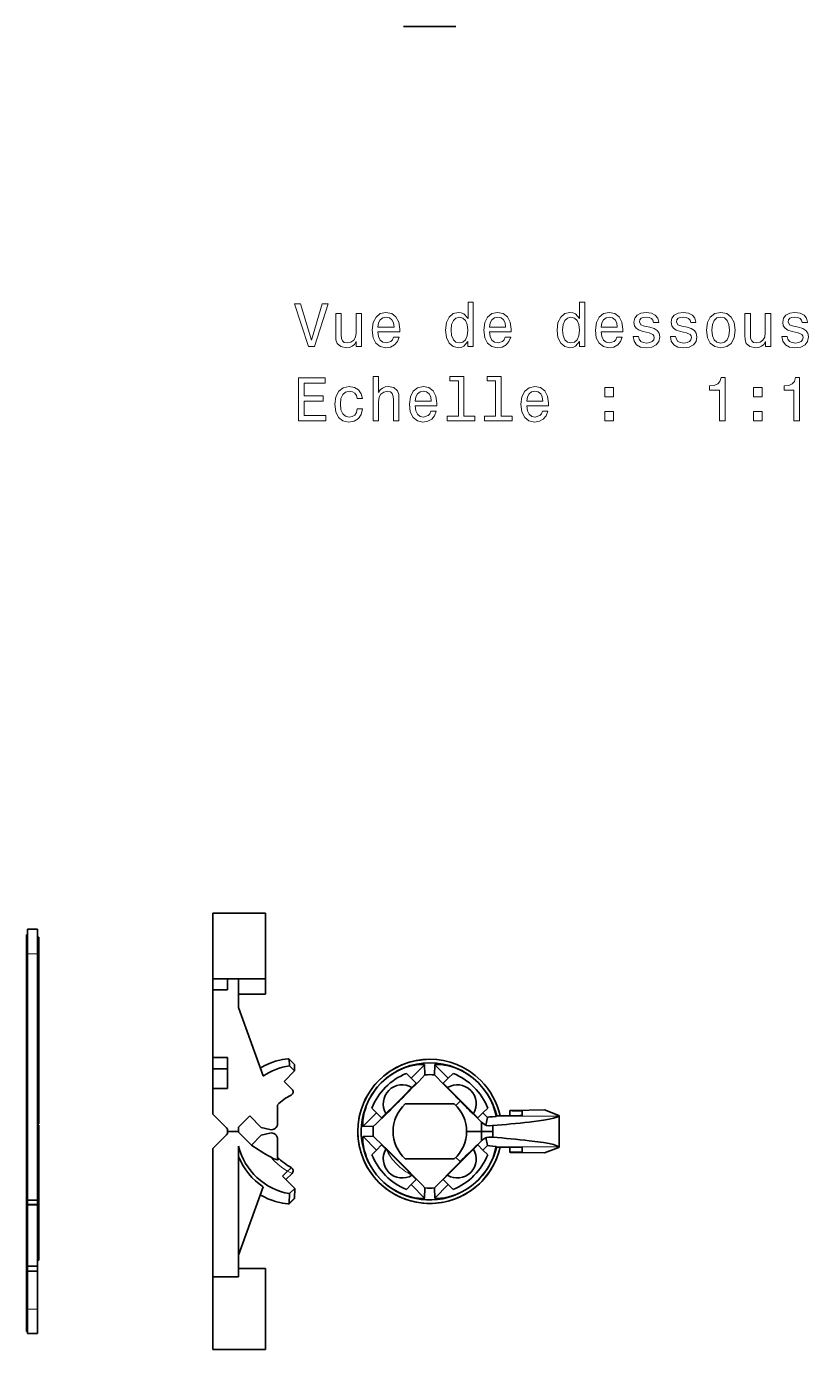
# Model space of a CAD drawing. Extents: x 291 to 1058, y 103 to 772.
# Drawn here: x 572.8 to 636.6, y 402.7 to 510.7 of the extents above; entities that cross this region are included whole.
import ezdxf

# ---------------------------------------------------------------- set-up
doc = ezdxf.new("R2010")
doc.units = 0

msp = doc.modelspace()

# ---------------------------------------------------------------- linework, layer by layer
at = {"color": 7, "lineweight": 35, "ltscale": 0.053375}
for p, q in [((603.53, 510.66), (605.67, 510.66)), ((605.67, 510.66), (607.8, 510.66))]:
    msp.add_line(p, q, dxfattribs=at)
at = {"color": 7, "lineweight": 35, "ltscale": 0.133749}
for p, q in [((587.97, 438.3), (587.97, 432.95)), ((592.27, 432.95), (592.27, 438.3))]:
    msp.add_line(p, q, dxfattribs=at)
at = {"color": 7, "lineweight": 35, "ltscale": 0.1075}
for p, q in [((587.97, 438.3), (592.27, 438.3)), ((587.97, 432.95), (592.27, 432.95))]:
    msp.add_line(p, q, dxfattribs=at)
at = {"color": 7, "lineweight": 35, "ltscale": 0.00965}
for p, q in [((572.75, 436.16), (572.75, 436.55)), ((572.85, 436.55), (572.85, 436.16))]:
    msp.add_line(p, q, dxfattribs=at)
at = {"color": 7, "lineweight": 35, "ltscale": 0.002499}
for p, q in [((572.75, 436.55), (572.85, 436.55)), ((572.75, 436.16), (572.85, 436.16)), ((572.75, 432.82), (572.85, 432.82)), ((572.75, 432.3), (572.85, 432.3)), ((572.75, 431.28), (572.85, 431.28)), ((572.75, 431.02), (572.85, 431.02)), ((572.75, 427.22), (572.85, 427.22)), ((572.75, 427.04), (572.85, 427.04)), ((572.75, 426.02), (572.85, 426.02)), ((572.75, 425.05), (572.85, 425.05)), ((572.75, 415.95), (572.85, 415.95)), ((572.75, 415.61), (572.85, 415.61)), ((572.75, 414.5), (572.85, 414.5)), ((572.75, 409.5), (572.85, 409.5)), ((572.75, 408.6), (572.85, 408.6)), ((572.75, 407.9), (572.85, 407.9)), ((572.75, 405.9), (572.85, 405.9)), ((572.75, 404.77), (572.85, 404.77)), ((572.75, 404.17), (572.85, 404.17))]:
    msp.add_line(p, q, dxfattribs=at)
at = {"color": 7, "lineweight": 35, "ltscale": 0.0837}
for p, q in [((572.75, 432.82), (572.75, 436.16)), ((572.85, 436.16), (572.85, 432.82))]:
    msp.add_line(p, q, dxfattribs=at)
at = {"color": 7, "lineweight": 35, "ltscale": 0.05}
for p, q in [((572.85, 437), (572.85, 435)), ((573.66, 437), (573.66, 435)), ((573.66, 437), (573.66, 435)), ((603.16, 423.01), (604.57, 424.43)), ((608.18, 423.01), (606.77, 424.43)), ((603.16, 417.99), (604.57, 416.57)), ((608.18, 417.99), (606.77, 416.57)), ((572.75, 405.9), (572.75, 407.9)), ((572.85, 407.9), (572.85, 405.9))]:
    msp.add_line(p, q, dxfattribs=at)
at = {"color": 7, "lineweight": 35, "ltscale": 0.020125}
for p, q in [((573.66, 437), (572.85, 437)), ((573.66, 414.9), (572.85, 414.9)), ((573.66, 414.53), (572.85, 414.53)), ((573.66, 414.5), (572.85, 414.5)), ((573.66, 409.5), (572.85, 409.5)), ((573.66, 409.1), (572.85, 409.1)), ((573.66, 409.1), (572.85, 409.1)), ((573.66, 404.01), (572.85, 404.01)), ((573.66, 404), (572.85, 404))]:
    msp.add_line(p, q, dxfattribs=at)
at = {"color": 7, "lineweight": 35, "ltscale": 0.002501}
for p, q in [((573.76, 436.34), (573.66, 436.34)), ((573.76, 434.59), (573.66, 434.59)), ((573.76, 433.01), (573.66, 433.01)), ((573.76, 432.67), (573.66, 432.67)), ((573.76, 424.74), (573.66, 424.74)), ((573.76, 424.36), (573.66, 424.36)), ((573.76, 423.97), (573.66, 423.97)), ((573.76, 423.19), (573.66, 423.19)), ((573.76, 421.39), (573.66, 421.39)), ((573.76, 421.11), (573.66, 421.11)), ((573.76, 421.02), (573.66, 421.02)), ((573.76, 419.95), (573.66, 419.95)), ((573.76, 417.3), (573.66, 417.3)), ((573.76, 412.5), (573.66, 412.5)), ((573.76, 412.21), (573.66, 412.21)), ((573.76, 411.19), (573.66, 411.19)), ((573.76, 409.99), (573.66, 409.99))]:
    msp.add_line(p, q, dxfattribs=at)
at = {"color": 7, "lineweight": 35, "ltscale": 0.04367}
msp.add_line((573.76, 436.34), (573.76, 434.59), dxfattribs=at)
at = {"color": 7, "lineweight": 35, "ltscale": 0.24871}
msp.add_line((572.85, 425.05), (572.85, 435), dxfattribs=at)
at = {"color": 7, "lineweight": 13, "ltscale": 0.020125}
for p, q in [((573.66, 435), (572.85, 435)), ((573.66, 406), (572.85, 406))]:
    msp.add_line(p, q, dxfattribs=at)
at = {"color": 7, "lineweight": 35}
msp.add_line((573.66, 414.9), (573.66, 435), dxfattribs=at)
msp.add_line((573.66, 414.9), (573.66, 435), dxfattribs=at)
at = {"color": 7, "lineweight": 35, "ltscale": 0.039373}
msp.add_line((573.76, 434.59), (573.76, 433.01), dxfattribs=at)
at = {"color": 7, "lineweight": 35, "ltscale": 0.008487}
msp.add_line((573.76, 433.01), (573.76, 432.67), dxfattribs=at)
at = {"color": 7, "lineweight": 35, "ltscale": 0.02271}
for p, q in [((587.97, 432.04), (587.97, 432.95)), ((589.17, 432.04), (589.17, 432.95))]:
    msp.add_line(p, q, dxfattribs=at)
at = {"color": 7, "lineweight": 35, "ltscale": 0.058727}
msp.add_line((590.07, 432.95), (590.07, 430.6), dxfattribs=at)
at = {"color": 7, "lineweight": 35, "ltscale": 0.031242}
msp.add_line((592.27, 431.7), (592.27, 432.95), dxfattribs=at)
at = {"color": 7, "lineweight": 35, "ltscale": 0.01294}
for p, q in [((572.75, 432.3), (572.75, 432.82)), ((572.85, 432.82), (572.85, 432.3))]:
    msp.add_line(p, q, dxfattribs=at)
at = {"color": 7, "lineweight": 35, "ltscale": 0.02542}
for p, q in [((572.75, 431.28), (572.75, 432.3)), ((572.85, 432.3), (572.85, 431.28)), ((572.75, 426.02), (572.75, 427.04)), ((572.85, 427.04), (572.85, 426.02)), ((573.76, 412.21), (573.76, 411.19))]:
    msp.add_line(p, q, dxfattribs=at)
at = {"color": 7, "lineweight": 35, "ltscale": 0.198437}
msp.add_line((573.76, 432.67), (573.76, 424.74), dxfattribs=at)
at = {"color": 7, "lineweight": 35, "ltscale": 0.13758}
msp.add_line((587.97, 426.54), (587.97, 432.04), dxfattribs=at)
at = {"color": 7, "lineweight": 35, "ltscale": 0.03}
for p, q in [((587.97, 432.04), (589.17, 432.04)), ((587.97, 426.54), (589.17, 426.54)), ((587.97, 425.6), (589.17, 425.6)), ((587.97, 423.99), (589.17, 423.99)), ((573.76, 411.19), (573.76, 409.99))]:
    msp.add_line(p, q, dxfattribs=at)
at = {"color": 7, "lineweight": 35, "ltscale": 0.006538}
for p, q in [((572.75, 431.02), (572.75, 431.28)), ((572.75, 431.02), (572.75, 431.28)), ((572.85, 431.28), (572.85, 431.02))]:
    msp.add_line(p, q, dxfattribs=at)
at = {"color": 7, "lineweight": 35, "ltscale": 0.095005}
for p, q in [((572.75, 427.22), (572.75, 431.02)), ((572.85, 431.02), (572.85, 427.22))]:
    msp.add_line(p, q, dxfattribs=at)
at = {"color": 7, "lineweight": 35, "ltscale": 0.055}
for p, q in [((590.07, 431.7), (592.27, 431.7)), ((590.07, 409.3), (592.27, 409.3)), ((590.07, 402.7), (592.27, 402.7)), ((590.07, 402.7), (592.27, 402.7))]:
    msp.add_line(p, q, dxfattribs=at)
at = {"color": 7, "lineweight": 35, "ltscale": 0.148255}
for p, q in [((590.07, 430.6), (592.07, 425.02)), ((590.07, 410.4), (592.07, 415.98))]:
    msp.add_line(p, q, dxfattribs=at)
at = {"color": 7, "lineweight": 35, "ltscale": 0.004538}
for p, q in [((572.75, 427.04), (572.75, 427.22)), ((572.85, 427.22), (572.85, 427.04))]:
    msp.add_line(p, q, dxfattribs=at)
at = {"color": 7, "lineweight": 35, "ltscale": 0.023501}
msp.add_line((587.97, 425.6), (587.97, 426.54), dxfattribs=at)
at = {"color": 7, "lineweight": 35, "ltscale": 0.063797}
msp.add_line((589.17, 423.99), (589.17, 426.54), dxfattribs=at)
at = {"color": 7, "lineweight": 35, "ltscale": 0.030925}
msp.add_line((572.75, 424.78), (572.75, 426.02), dxfattribs=at)
at = {"color": 7, "lineweight": 35, "ltscale": 0.02425}
msp.add_line((572.85, 426.02), (572.85, 425.05), dxfattribs=at)
at = {"color": 7, "lineweight": 35, "ltscale": 0.0925}
msp.add_line((587.97, 421.9), (587.97, 425.6), dxfattribs=at)
at = {"color": 7, "lineweight": 35, "ltscale": 0.030195}
msp.add_line((593.79, 424.57), (594.64, 425.43), dxfattribs=at)
at = {"color": 7, "lineweight": 35, "ltscale": 0.000148099}
for p, q in [((594.19, 426.39), (594.19, 426.4)), ((594.19, 414.61), (594.19, 414.6))]:
    msp.add_line(p, q, dxfattribs=at)
at = {"color": 7, "lineweight": 35, "ltscale": 0.015244}
for p, q in [((594.62, 425.97), (594.19, 426.4)), ((594.62, 415.03), (594.19, 414.6))]:
    msp.add_line(p, q, dxfattribs=at)
at = {"color": 7, "lineweight": 35, "ltscale": 0.013402}
msp.add_line((594.19, 426.39), (594.21, 425.86), dxfattribs=at)
at = {"color": 7, "lineweight": 13, "ltscale": 0.015249}
for p, q in [((594.63, 425.96), (594.19, 426.39)), ((594.63, 415.04), (594.19, 414.61))]:
    msp.add_line(p, q, dxfattribs=at)
at = {"color": 7, "lineweight": 35, "ltscale": 0.015146}
msp.add_line((594.64, 425.43), (594.21, 425.86), dxfattribs=at)
at = {"color": 7, "lineweight": 35, "ltscale": 0.000152857}
for p, q in [((594.62, 425.97), (594.63, 425.96)), ((594.62, 415.03), (594.63, 415.04))]:
    msp.add_line(p, q, dxfattribs=at)
at = {"color": 7, "lineweight": 35, "ltscale": 0.013325}
msp.add_line((594.64, 425.43), (594.63, 425.96), dxfattribs=at)
at = {"color": 7, "lineweight": 13, "ltscale": 0.038728}
for p, q in [((604.15, 424.84), (605.25, 425.94)), ((607.18, 424.84), (606.09, 425.94)), ((604.15, 416.16), (605.25, 415.06)), ((607.18, 416.16), (606.09, 415.06))]:
    msp.add_line(p, q, dxfattribs=at)
at = {"color": 7, "lineweight": 35, "ltscale": 0.020659}
for p, q in [((605.27, 425.11), (605.25, 425.94)), ((606.06, 425.11), (606.09, 425.94)), ((601.05, 420.9), (600.23, 420.92)), ((601.05, 420.1), (600.23, 420.08)), ((605.27, 415.89), (605.25, 415.06)), ((606.06, 415.89), (606.09, 415.06))]:
    msp.add_line(p, q, dxfattribs=at)
at = {"color": 7, "lineweight": 35, "ltscale": 0.22758}
for p, q in [((572.75, 415.95), (572.75, 425.05)), ((572.85, 425.05), (572.85, 415.95))]:
    msp.add_line(p, q, dxfattribs=at)
at = {"color": 7, "lineweight": 35, "ltscale": 0.009373}
msp.add_line((573.76, 424.74), (573.76, 424.36), dxfattribs=at)
at = {"color": 7, "lineweight": 35, "ltscale": 0.009675}
msp.add_line((573.76, 424.36), (573.76, 423.97), dxfattribs=at)
at = {"color": 7, "lineweight": 35, "ltscale": 0.022398}
msp.add_line((594.42, 423.94), (593.79, 424.57), dxfattribs=at)
at = {"color": 7, "lineweight": 35, "ltscale": 0.013714}
for p, q in [((603.76, 425.23), (604.15, 424.84)), ((607.57, 425.23), (607.18, 424.84)), ((600.94, 422.4), (601.32, 422.02)), ((610.4, 422.4), (610.01, 422.02)), ((600.94, 418.6), (601.32, 418.98)), ((610.4, 418.6), (610.01, 418.98)), ((603.76, 415.77), (604.15, 416.16)), ((607.18, 416.16), (607.57, 415.77))]:
    msp.add_line(p, q, dxfattribs=at)
at = {"color": 7, "lineweight": 35, "ltscale": 0.014769}
for p, q in [((604.15, 424.84), (604.57, 424.43)), ((607.18, 424.84), (606.77, 424.43)), ((601.32, 422.02), (601.74, 421.6)), ((610.01, 422.02), (609.59, 421.6)), ((601.32, 418.98), (601.74, 419.4)), ((610.01, 418.98), (609.59, 419.4)), ((604.15, 416.16), (604.57, 416.57)), ((607.18, 416.16), (606.77, 416.57))]:
    msp.add_line(p, q, dxfattribs=at)
at = {"color": 7, "lineweight": 35, "ltscale": 0.019655}
msp.add_line((573.76, 423.97), (573.76, 423.19), dxfattribs=at)
at = {"color": 7, "lineweight": 35, "ltscale": 0.052203}
msp.add_line((587.97, 421.9), (587.97, 423.99), dxfattribs=at)
at = {"color": 7, "lineweight": 35, "ltscale": 0.04492}
msp.add_line((573.76, 423.19), (573.76, 421.39), dxfattribs=at)
at = {"color": 7, "lineweight": 35, "ltscale": 0.037942}
msp.add_line((593.24, 421.13), (593.24, 422.65), dxfattribs=at)
at = {"color": 7, "lineweight": 35, "ltscale": 0.050001}
for p, q in [((603.16, 423.01), (601.74, 421.6)), ((608.18, 423.01), (609.59, 421.6)), ((603.16, 417.99), (601.74, 419.4)), ((608.18, 417.99), (609.59, 419.4))]:
    msp.add_line(p, q, dxfattribs=at)
at = {"color": 7, "lineweight": 35, "ltscale": 0.073972}
for p, q in [((606.63, 422.74), (603.67, 422.74)), ((606.63, 418.26), (603.67, 418.26)), ((607.67, 418.26), (604.71, 418.26))]:
    msp.add_line(p, q, dxfattribs=at)
at = {"color": 7, "lineweight": 35, "ltscale": 0.026028}
msp.add_line((607.67, 422.74), (606.63, 422.74), dxfattribs=at)
at = {"color": 7, "lineweight": 35, "ltscale": 0.012497}
msp.add_line((607.79, 422.62), (608.14, 422.97), dxfattribs=at)
at = {"color": 7, "lineweight": 35, "ltscale": 0.010518}
for p, q in [((612.21, 421.78), (612.21, 422.2)), ((612.21, 419.22), (612.21, 418.8))]:
    msp.add_line(p, q, dxfattribs=at)
at = {"color": 7, "lineweight": 35, "ltscale": 0.063426}
for p, q in [((612.5, 422.21), (615.04, 422.25)), ((612.5, 418.79), (615.04, 418.75))]:
    msp.add_line(p, q, dxfattribs=at)
at = {"color": 7, "lineweight": 35, "ltscale": 0.009487}
for p, q in [((613.21, 422.19), (613.21, 421.81)), ((613.21, 418.81), (613.21, 419.19))]:
    msp.add_line(p, q, dxfattribs=at)
at = {"color": 7, "lineweight": 35, "ltscale": 0.031295}
for p, q in [((616.21, 421.81), (615.04, 422.25)), ((616.21, 419.19), (615.04, 418.75))]:
    msp.add_line(p, q, dxfattribs=at)
at = {"color": 7, "lineweight": 35, "ltscale": 0.006925}
msp.add_line((573.76, 421.39), (573.76, 421.11), dxfattribs=at)
at = {"color": 7, "lineweight": 35, "ltscale": 0.03932}
for p, q in [((587.97, 421.9), (589.08, 420.79)), ((589.08, 420.21), (587.97, 419.1))]:
    msp.add_line(p, q, dxfattribs=at)
at = {"color": 7, "lineweight": 35, "ltscale": 0.029591}
msp.add_line((590.14, 420.93), (590.98, 421.76), dxfattribs=at)
at = {"color": 7, "lineweight": 35, "ltscale": 0.033448}
msp.add_line((590.98, 421.76), (591.92, 420.82), dxfattribs=at)
at = {"color": 7, "lineweight": 13, "ltscale": 0.038729}
for p, q in [((601.32, 422.02), (600.23, 420.92)), ((601.32, 418.98), (600.23, 420.08))]:
    msp.add_line(p, q, dxfattribs=at)
at = {"color": 7, "lineweight": 35, "ltscale": 0.012027}
for p, q in [((609.9, 421.26), (609.55, 421.59)), ((609.9, 419.74), (609.55, 419.41))]:
    msp.add_line(p, q, dxfattribs=at)
at = {"color": 7, "lineweight": 35, "ltscale": 0.00232}
for p, q in [((609.96, 421.19), (609.9, 421.26)), ((609.96, 419.81), (609.9, 419.74))]:
    msp.add_line(p, q, dxfattribs=at)
at = {"color": 7, "lineweight": 35, "ltscale": 0.01894}
for q in [(609.9, 421.26), (609.9, 419.74)]:
    msp.add_line((609.9, 420.5), q, dxfattribs=at)
at = {"color": 7, "lineweight": 13, "ltscale": 0.013209}
for p, q in [((610.01, 422.02), (610.39, 421.64)), ((610.01, 418.98), (610.39, 419.36))]:
    msp.add_line(p, q, dxfattribs=at)
at = {"color": 7, "lineweight": 35, "ltscale": 0.016171}
for p, q in [((610.25, 421.01), (610.39, 421.64)), ((610.25, 419.99), (610.39, 419.36))]:
    msp.add_line(p, q, dxfattribs=at)
at = {"color": 7, "lineweight": 35, "ltscale": 0.001096}
for p, q in [((611.11, 421.75), (611.08, 421.72)), ((611.11, 419.25), (611.08, 419.28))]:
    msp.add_line(p, q, dxfattribs=at)
at = {"color": 7, "lineweight": 13, "ltscale": 0.127037}
for p, q in [((611.11, 421.75), (616.19, 421.75)), ((611.11, 419.25), (616.19, 419.25))]:
    msp.add_line(p, q, dxfattribs=at)
at = {"color": 7, "lineweight": 35, "ltscale": 0.000172269}
for p, q in [((611.11, 421.75), (611.12, 421.75)), ((611.11, 419.25), (611.12, 419.25))]:
    msp.add_line(p, q, dxfattribs=at)
at = {"color": 7, "lineweight": 35, "ltscale": 0.000491219}
for p, q in [((611.13, 421.78), (611.12, 421.76)), ((611.13, 419.22), (611.12, 419.24))]:
    msp.add_line(p, q, dxfattribs=at)
at = {"color": 7, "lineweight": 35, "ltscale": 0.000226309}
for p, q in [((611.12, 421.76), (611.12, 421.75)), ((611.12, 419.24), (611.12, 419.25))]:
    msp.add_line(p, q, dxfattribs=at)
at = {"color": 7, "lineweight": 13, "ltscale": 0.127051}
for p, q in [((611.12, 421.75), (616.2, 421.75)), ((611.12, 419.25), (616.2, 419.25))]:
    msp.add_line(p, q, dxfattribs=at)
at = {"color": 7, "lineweight": 35, "ltscale": 0.001276}
for p, q in [((611.13, 421.78), (611.18, 421.78)), ((611.18, 419.22), (611.13, 419.22))]:
    msp.add_line(p, q, dxfattribs=at)
at = {"color": 7, "lineweight": 35, "ltscale": 0.000183974}
for p, q in [((616.2, 421.75), (616.19, 421.75)), ((616.2, 419.25), (616.19, 419.25))]:
    msp.add_line(p, q, dxfattribs=at)
at = {"color": 7, "lineweight": 35, "ltscale": 0.032057}
for p in [(616.24, 421.78), (616.24, 419.22)]:
    msp.add_line(p, (616.24, 420.5), dxfattribs=at)
at = {"color": 7, "lineweight": 35, "ltscale": 0.026675}
msp.add_line((573.76, 421.02), (573.76, 419.95), dxfattribs=at)
at = {"color": 7, "lineweight": 35, "ltscale": 0.001853}
for q in [(589.17, 420.57), (589.17, 420.43)]:
    msp.add_line((589.17, 420.5), q, dxfattribs=at)
at = {"color": 7, "lineweight": 35, "ltscale": 0.022499}
msp.add_line((589.17, 420.5), (590.07, 420.5), dxfattribs=at)
at = {"color": 7, "lineweight": 35, "ltscale": 0.002567}
msp.add_line((590.14, 420.93), (590.07, 420.85), dxfattribs=at)
at = {"color": 7, "lineweight": 35, "ltscale": 0.008811}
msp.add_line((590.07, 420.5), (590.07, 420.85), dxfattribs=at)
at = {"color": 7, "lineweight": 35, "ltscale": 0.001648}
msp.add_line((590.07, 420.5), (590.07, 420.43), dxfattribs=at)
at = {"color": 7, "lineweight": 35, "ltscale": 0.012407}
msp.add_line((590.07, 420.43), (590.42, 420.08), dxfattribs=at)
at = {"color": 7, "lineweight": 35, "ltscale": 0.024815}
msp.add_line((590.42, 420.08), (591.12, 419.38), dxfattribs=at)
at = {"color": 7, "lineweight": 35, "ltscale": 0.028384}
msp.add_line((591.92, 420.18), (591.12, 419.38), dxfattribs=at)
at = {"color": 7, "lineweight": 35, "ltscale": 0.017977}
for p, q in [((591.92, 420.82), (592.62, 420.65)), ((592.62, 420.35), (591.92, 420.18))]:
    msp.add_line(p, q, dxfattribs=at)
at = {"color": 7, "lineweight": 35, "ltscale": 0.029243}
msp.add_line((608.67, 420.5), (609.84, 420.5), dxfattribs=at)
at = {"color": 7, "lineweight": 35, "ltscale": 0.022311}
msp.add_line((610.8, 420.5), (609.9, 420.5), dxfattribs=at)
at = {"color": 7, "lineweight": 35, "ltscale": 0.000132751}
msp.add_line((609.9, 420.5), (609.9, 420.5), dxfattribs=at)
at = {"color": 7, "lineweight": 13, "ltscale": 0.001436}
for p, q in [((610.45, 420.96), (610.51, 420.96)), ((610.45, 420.04), (610.51, 420.04))]:
    msp.add_line(p, q, dxfattribs=at)
at = {"color": 7, "lineweight": 35, "ltscale": 0.000693102}
for p, q in [((610.48, 420.96), (610.51, 420.96)), ((610.48, 420.04), (610.51, 420.04))]:
    msp.add_line(p, q, dxfattribs=at)
at = {"color": 7, "lineweight": 35, "ltscale": 0.007178}
for p, q in [((610.51, 420.96), (610.8, 420.98)), ((610.51, 420.04), (610.8, 420.02))]:
    msp.add_line(p, q, dxfattribs=at)
at = {"color": 7, "lineweight": 35, "ltscale": 0.011935}
for p in [(610.8, 420.98), (610.8, 420.02)]:
    msp.add_line(p, (610.8, 420.5), dxfattribs=at)
at = {"color": 7, "lineweight": 35, "ltscale": 0.06621}
msp.add_line((573.76, 419.95), (573.76, 417.3), dxfattribs=at)
at = {"color": 7, "lineweight": 35, "ltscale": 0.261918}
msp.add_line((587.97, 408.62), (587.97, 419.1), dxfattribs=at)
at = {"color": 7, "lineweight": 35, "ltscale": 0.266521}
msp.add_line((590.07, 419.29), (590.07, 408.62), dxfattribs=at)
at = {"color": 7, "lineweight": 35, "ltscale": 0.03689}
msp.add_line((593.24, 419.87), (593.24, 418.39), dxfattribs=at)
at = {"color": 7, "lineweight": 35, "ltscale": 0.000699615}
msp.add_line((593.24, 418.39), (593.24, 418.36), dxfattribs=at)
at = {"color": 7, "lineweight": 35, "ltscale": 0.0125}
msp.add_line((607.79, 418.38), (608.14, 418.03), dxfattribs=at)
at = {"color": 7, "lineweight": 35, "ltscale": 0.12}
msp.add_line((573.76, 417.3), (573.76, 412.5), dxfattribs=at)
at = {"color": 7, "lineweight": 13, "ltscale": 0.014447}
msp.add_line((594.06, 417.26), (593.65, 416.85), dxfattribs=at)
at = {"color": 7, "lineweight": 35, "ltscale": 0.010006}
msp.add_line((593.65, 416.85), (593.93, 416.57), dxfattribs=at)
at = {"color": 7, "lineweight": 35, "ltscale": 0.017742}
msp.add_line((594.44, 417.07), (593.93, 416.57), dxfattribs=at)
at = {"color": 7, "lineweight": 13, "ltscale": 0.010528}
msp.add_line((594.06, 417.26), (594.44, 417.07), dxfattribs=at)
at = {"color": 7, "lineweight": 35, "ltscale": 0.0085}
for p, q in [((572.75, 415.61), (572.75, 415.95)), ((572.85, 415.95), (572.85, 415.61))]:
    msp.add_line(p, q, dxfattribs=at)
at = {"color": 7, "lineweight": 35, "ltscale": 0.02621}
msp.add_line((572.85, 414.9), (572.85, 415.95), dxfattribs=at)
at = {"color": 7, "lineweight": 35, "ltscale": 0.025315}
msp.add_line((593.93, 416.57), (594.65, 415.85), dxfattribs=at)
at = {"color": 7, "lineweight": 35, "ltscale": 0.015084}
msp.add_line((594.65, 415.85), (594.22, 415.42), dxfattribs=at)
at = {"color": 7, "lineweight": 35, "ltscale": 0.020289}
msp.add_line((594.65, 415.85), (594.63, 415.04), dxfattribs=at)
at = {"color": 7, "lineweight": 35, "ltscale": 0.02771}
for p, q in [((572.75, 414.5), (572.75, 415.61)), ((572.85, 415.61), (572.85, 414.5))]:
    msp.add_line(p, q, dxfattribs=at)
at = {"color": 7, "lineweight": 35, "ltscale": 0.00918}
for p, q in [((572.85, 414.53), (572.85, 414.9)), ((573.66, 414.9), (573.66, 414.53)), ((573.66, 414.9), (573.66, 414.53))]:
    msp.add_line(p, q, dxfattribs=at)
at = {"color": 7, "lineweight": 35, "ltscale": 0.020411}
msp.add_line((594.19, 414.61), (594.22, 415.42), dxfattribs=at)
at = {"color": 7, "lineweight": 35, "ltscale": 0.125}
for p, q in [((572.75, 409.5), (572.75, 414.5)), ((572.85, 414.5), (572.85, 409.5)), ((573.66, 409.5), (573.66, 414.5)), ((573.66, 409.5), (573.66, 414.5))]:
    msp.add_line(p, q, dxfattribs=at)
at = {"color": 7, "lineweight": 35, "ltscale": 0.00082016}
for p, q in [((572.85, 414.5), (572.85, 414.53)), ((573.66, 414.5), (573.66, 414.53)), ((573.66, 414.5), (573.66, 414.53))]:
    msp.add_line(p, q, dxfattribs=at)
at = {"color": 7, "lineweight": 35, "ltscale": 0.00746}
msp.add_line((573.76, 412.5), (573.76, 412.2), dxfattribs=at)
at = {"color": 7, "lineweight": 35, "ltscale": 0.05127}
msp.add_line((572.75, 408.6), (572.75, 410.66), dxfattribs=at)
at = {"color": 7, "lineweight": 35, "ltscale": 0.00991}
for p, q in [((572.85, 409.1), (572.85, 409.5)), ((573.66, 409.5), (573.66, 409.1)), ((573.66, 409.5), (573.66, 409.1))]:
    msp.add_line(p, q, dxfattribs=at)
at = {"color": 7, "lineweight": 35, "ltscale": 0.022385}
msp.add_line((572.85, 409.5), (572.85, 408.6), dxfattribs=at)
at = {"color": 7, "lineweight": 35, "ltscale": 0.164999}
msp.add_line((592.27, 402.7), (592.27, 409.3), dxfattribs=at)
at = {"color": 7, "lineweight": 35, "ltscale": 0.017616}
for p, q in [((572.75, 407.9), (572.75, 408.6)), ((572.85, 408.6), (572.85, 407.9))]:
    msp.add_line(p, q, dxfattribs=at)
at = {"color": 7, "lineweight": 35, "ltscale": 0.0775}
for p, q in [((572.85, 406), (572.85, 409.1)), ((573.66, 406), (573.66, 409.1)), ((573.66, 406), (573.66, 409.1))]:
    msp.add_line(p, q, dxfattribs=at)
at = {"color": 7, "lineweight": 35, "ltscale": 9.00269e-05}
for p, q in [((572.85, 409.1), (572.85, 409.1)), ((573.66, 409.1), (573.66, 409.1)), ((573.66, 409.1), (573.66, 409.1))]:
    msp.add_line(p, q, dxfattribs=at)
at = {"color": 7, "lineweight": 35, "ltscale": 0.148122}
msp.add_line((587.97, 408.62), (587.97, 402.7), dxfattribs=at)
at = {"color": 7, "lineweight": 35, "ltscale": 0.052499}
for p, q in [((590.07, 408.62), (587.97, 408.62)), ((587.97, 402.7), (590.07, 402.7)), ((587.97, 402.7), (590.07, 402.7))]:
    msp.add_line(p, q, dxfattribs=at)
at = {"color": 7, "lineweight": 35, "ltscale": 0.04981}
for p, q in [((572.85, 406), (572.85, 404.01)), ((573.66, 406), (573.66, 404.01)), ((573.66, 406), (573.66, 404.01))]:
    msp.add_line(p, q, dxfattribs=at)
at = {"color": 7, "lineweight": 35, "ltscale": 0.02825}
for p, q in [((572.75, 404.77), (572.75, 405.9)), ((572.85, 405.9), (572.85, 404.77))]:
    msp.add_line(p, q, dxfattribs=at)
at = {"color": 7, "lineweight": 35, "ltscale": 0.015087}
for p, q in [((572.75, 404.17), (572.75, 404.77)), ((572.85, 404.77), (572.85, 404.17))]:
    msp.add_line(p, q, dxfattribs=at)
at = {"color": 7, "lineweight": 35, "ltscale": 0.000189972}
for p, q in [((572.85, 404), (572.85, 404.01)), ((573.66, 404), (573.66, 404.01)), ((573.66, 404), (573.66, 404.01))]:
    msp.add_line(p, q, dxfattribs=at)
at = {"color": 7, "lineweight": 13}
for points in [[(596.89, 488.03), (596.02, 485.05), (595.11, 488.03), (594.63, 488.03), (595.76, 484.53), (596.27, 484.53), (597.37, 488.03)], [(608.78, 484.95), (608.78, 484.53), (609.22, 484.53), (609.22, 488.15), (608.79, 488.15), (608.79, 486.82), (608.45, 487.21), (608.24, 487.3), (608, 487.33), (607.58, 487.23), (607.24, 486.95), (607.03, 486.49), (606.95, 485.88), (607.03, 485.27), (607.24, 484.81), (607.58, 484.53), (608, 484.43), (608.24, 484.47), (608.45, 484.56)], [(617.89, 484.95), (617.89, 484.53), (618.33, 484.53), (618.33, 488.15), (617.89, 488.15), (617.89, 486.82), (617.56, 487.21), (617.35, 487.3), (617.11, 487.33), (616.68, 487.23), (616.35, 486.95), (616.13, 486.49), (616.06, 485.88), (616.13, 485.27), (616.35, 484.81), (616.68, 484.53), (617.11, 484.43), (617.35, 484.47), (617.56, 484.56)], [(600.1, 487.24), (599.65, 487.24), (599.65, 485.67), (599.6, 485.31), (599.46, 485.05), (599.23, 484.89), (598.93, 484.83), (598.69, 484.88), (598.54, 485), (598.46, 485.2), (598.44, 485.5), (598.44, 487.24), (597.99, 487.24), (597.99, 485.46), (598.01, 485.1), (598.1, 484.8), (598.4, 484.53), (598.87, 484.43), (599.12, 484.47), (599.33, 484.56), (599.52, 484.71), (599.67, 484.94), (599.67, 484.53), (600.1, 484.53)], [(601.43, 485.75), (603.21, 485.75), (603.21, 485.96), (603.13, 486.54), (602.91, 486.97), (602.56, 487.24), (602.09, 487.33), (601.63, 487.23), (601.28, 486.95), (601.05, 486.49), (600.97, 485.88), (601.04, 485.26), (601.27, 484.81), (601.62, 484.53), (602.07, 484.43), (602.47, 484.5), (602.79, 484.67), (603.03, 484.94), (603.16, 485.3), (602.72, 485.3), (602.63, 485.1), (602.5, 484.95), (602.13, 484.83), (601.84, 484.89), (601.62, 485.06), (601.48, 485.35), (601.43, 485.74)], [(601.43, 486.13), (601.49, 486.47), (601.62, 486.73), (601.83, 486.89), (602.1, 486.94), (602.37, 486.89), (602.58, 486.73), (602.7, 486.47), (602.75, 486.13)], [(608.08, 486.93), (608.37, 486.86), (608.59, 486.67), (608.73, 486.34), (608.78, 485.88), (608.73, 485.42), (608.59, 485.1), (608.37, 484.9), (608.08, 484.83), (607.8, 484.9), (607.59, 485.1), (607.45, 485.43), (607.4, 485.88), (607.45, 486.33), (607.59, 486.66), (607.8, 486.86)], [(610.54, 485.75), (612.32, 485.75), (612.32, 485.96), (612.24, 486.54), (612.02, 486.97), (611.67, 487.24), (611.2, 487.33), (610.74, 487.23), (610.38, 486.95), (610.16, 486.49), (610.08, 485.88), (610.15, 485.26), (610.38, 484.81), (610.73, 484.53), (611.18, 484.43), (611.57, 484.5), (611.9, 484.67), (612.13, 484.94), (612.27, 485.3), (611.83, 485.3), (611.74, 485.1), (611.61, 484.95), (611.24, 484.83), (610.95, 484.89), (610.73, 485.06), (610.59, 485.35), (610.54, 485.74)], [(610.54, 486.13), (610.6, 486.47), (610.73, 486.73), (610.94, 486.89), (611.21, 486.94), (611.48, 486.89), (611.69, 486.73), (611.81, 486.47), (611.86, 486.13)], [(617.19, 486.93), (617.48, 486.86), (617.7, 486.67), (617.83, 486.34), (617.88, 485.88), (617.83, 485.42), (617.7, 485.1), (617.48, 484.9), (617.19, 484.83), (616.91, 484.9), (616.7, 485.1), (616.56, 485.43), (616.51, 485.88), (616.56, 486.33), (616.7, 486.66), (616.91, 486.86)], [(619.65, 485.75), (621.42, 485.75), (621.43, 485.96), (621.35, 486.54), (621.13, 486.97), (620.77, 487.24), (620.3, 487.33), (619.85, 487.23), (619.49, 486.95), (619.27, 486.49), (619.18, 485.88), (619.26, 485.26), (619.49, 484.81), (619.84, 484.53), (620.29, 484.43), (620.68, 484.5), (621.01, 484.67), (621.24, 484.94), (621.38, 485.3), (620.94, 485.3), (620.85, 485.1), (620.72, 484.95), (620.34, 484.83), (620.06, 484.89), (619.84, 485.06), (619.7, 485.35), (619.65, 485.74)], [(619.65, 486.13), (619.7, 486.47), (619.84, 486.73), (620.05, 486.89), (620.32, 486.94), (620.59, 486.89), (620.79, 486.73), (620.92, 486.47), (620.96, 486.13)], [(623.62, 486.11), (623.19, 486.21), (622.88, 486.32), (622.77, 486.56), (622.8, 486.73), (622.91, 486.85), (623.08, 486.92), (623.33, 486.95), (623.56, 486.92), (623.75, 486.83), (623.87, 486.7), (623.92, 486.51), (624.35, 486.51), (624.35, 486.52), (624.28, 486.85), (624.07, 487.11), (623.75, 487.27), (623.33, 487.33), (622.9, 487.27), (622.58, 487.1), (622.39, 486.86), (622.33, 486.54), (622.37, 486.24), (622.51, 486.03), (622.75, 485.88), (623.08, 485.77), (623.58, 485.65), (623.88, 485.53), (623.96, 485.42), (623.99, 485.27), (623.95, 485.09), (623.82, 484.95), (623.63, 484.86), (623.37, 484.82), (623.09, 484.86), (622.89, 484.96), (622.75, 485.13), (622.69, 485.37), (622.27, 485.37), (622.34, 484.97), (622.54, 484.67), (622.87, 484.5), (623.33, 484.43), (623.8, 484.5), (624.15, 484.67), (624.36, 484.96), (624.43, 485.32), (624.38, 485.64), (624.22, 485.86), (623.97, 486)], [(626.66, 486.11), (626.23, 486.21), (625.91, 486.32), (625.81, 486.56), (625.84, 486.73), (625.94, 486.85), (626.11, 486.92), (626.36, 486.95), (626.6, 486.92), (626.78, 486.83), (626.91, 486.7), (626.96, 486.51), (627.39, 486.51), (627.39, 486.52), (627.31, 486.85), (627.11, 487.11), (626.78, 487.27), (626.36, 487.33), (625.93, 487.27), (625.62, 487.1), (625.42, 486.86), (625.36, 486.54), (625.41, 486.24), (625.55, 486.03), (625.78, 485.88), (626.12, 485.77), (626.61, 485.65), (626.92, 485.53), (627, 485.42), (627.03, 485.27), (626.98, 485.09), (626.86, 484.95), (626.66, 484.86), (626.4, 484.82), (626.12, 484.86), (625.92, 484.96), (625.79, 485.13), (625.73, 485.37), (625.3, 485.37), (625.37, 484.97), (625.58, 484.67), (625.91, 484.5), (626.36, 484.43), (626.84, 484.5), (627.18, 484.67), (627.4, 484.96), (627.47, 485.32), (627.42, 485.64), (627.26, 485.86), (627, 486)], [(628.24, 485.88), (628.32, 485.26), (628.55, 484.81), (628.92, 484.53), (629.41, 484.43), (629.9, 484.53), (630.27, 484.8), (630.5, 485.26), (630.59, 485.88), (630.5, 486.49), (630.27, 486.95), (629.9, 487.23), (629.41, 487.33), (628.92, 487.23), (628.55, 486.95), (628.32, 486.49)], [(628.69, 485.88), (628.74, 486.34), (628.88, 486.67), (629.1, 486.87), (629.41, 486.94), (629.71, 486.87), (629.94, 486.67), (630.08, 486.34), (630.13, 485.88), (630.08, 485.42), (629.94, 485.09), (629.71, 484.89), (629.41, 484.82), (629.1, 484.89), (628.88, 485.09), (628.74, 485.42)], [(633.49, 487.24), (633.05, 487.24), (633.05, 485.67), (633, 485.31), (632.85, 485.05), (632.62, 484.89), (632.33, 484.83), (632.09, 484.88), (631.94, 485), (631.85, 485.2), (631.83, 485.5), (631.83, 487.24), (631.39, 487.24), (631.39, 485.46), (631.4, 485.1), (631.5, 484.8), (631.79, 484.53), (632.26, 484.43), (632.51, 484.47), (632.73, 484.56), (632.92, 484.71), (633.07, 484.94), (633.07, 484.53), (633.49, 484.53)], [(635.77, 486.11), (635.34, 486.21), (635.02, 486.32), (634.91, 486.56), (634.94, 486.73), (635.05, 486.85), (635.22, 486.92), (635.47, 486.95), (635.71, 486.92), (635.89, 486.83), (636.01, 486.7), (636.06, 486.51), (636.5, 486.51), (636.5, 486.52), (636.42, 486.85), (636.22, 487.11), (635.89, 487.27), (635.47, 487.33), (635.04, 487.27), (634.73, 487.1), (634.53, 486.86), (634.47, 486.54), (634.52, 486.24), (634.66, 486.03), (634.89, 485.88), (635.23, 485.77), (635.72, 485.65), (636.02, 485.53), (636.1, 485.42), (636.14, 485.27), (636.09, 485.09), (635.97, 484.95), (635.77, 484.86), (635.51, 484.82), (635.23, 484.86), (635.03, 484.96), (634.89, 485.13), (634.84, 485.37), (634.41, 485.37), (634.48, 484.97), (634.69, 484.67), (635.02, 484.5), (635.47, 484.43), (635.94, 484.5), (636.29, 484.67), (636.5, 484.96), (636.58, 485.32), (636.52, 485.64), (636.37, 485.86), (636.11, 486)], [(594.96, 478.48), (597.18, 478.48), (597.18, 478.9), (595.42, 478.9), (595.42, 480.09), (596.98, 480.09), (596.98, 480.51), (595.42, 480.51), (595.42, 481.56), (597.14, 481.56), (597.14, 481.98), (594.96, 481.98)], [(601.04, 478.48), (601.49, 478.48), (601.49, 480.04), (601.53, 480.4), (601.68, 480.66), (601.91, 480.83), (602.21, 480.89), (602.45, 480.84), (602.6, 480.7), (602.68, 480.47), (602.7, 480.17), (602.7, 478.48), (603.15, 478.48), (603.15, 480.26), (603.13, 480.62), (603.04, 480.92), (602.74, 481.19), (602.27, 481.28), (602.02, 481.25), (601.81, 481.15), (601.62, 481), (601.49, 480.8), (601.49, 482.1), (601.04, 482.1)], [(608, 481.73), (608, 478.85), (607.09, 478.85), (607.09, 478.48), (609.35, 478.48), (609.35, 478.85), (608.44, 478.85), (608.44, 482.1), (607.3, 482.1), (607.3, 481.73)], [(611.03, 481.73), (611.03, 478.85), (610.12, 478.85), (610.12, 478.48), (612.39, 478.48), (612.39, 478.85), (611.48, 478.85), (611.48, 482.1), (610.34, 482.1), (610.34, 481.73)], [(629.32, 478.48), (629.78, 478.48), (629.78, 482.01), (629.44, 482.01), (629.35, 481.7), (629.17, 481.49), (628.89, 481.37), (628.5, 481.33), (628.5, 480.97), (629.32, 480.97)], [(635.39, 478.48), (635.85, 478.48), (635.85, 482.01), (635.51, 482.01), (635.42, 481.7), (635.24, 481.49), (634.96, 481.37), (634.58, 481.33), (634.58, 480.97), (635.39, 480.97)], [(599.73, 480.29), (600.17, 480.29), (600.08, 480.69), (599.86, 481.01), (599.53, 481.21), (599.09, 481.28), (598.6, 481.18), (598.24, 480.9), (598, 480.44), (597.92, 479.83), (598, 479.22), (598.23, 478.76), (598.58, 478.48), (599.07, 478.38), (599.51, 478.46), (599.84, 478.67), (600.08, 479), (600.18, 479.45), (599.75, 479.45), (599.68, 479.17), (599.54, 478.95), (599.33, 478.82), (599.09, 478.78), (598.78, 478.85), (598.56, 479.05), (598.42, 479.38), (598.38, 479.84), (598.42, 480.3), (598.56, 480.62), (598.79, 480.83), (599.09, 480.9), (599.35, 480.85), (599.55, 480.73), (599.68, 480.54)], [(604.47, 479.71), (606.24, 479.71), (606.25, 479.91), (606.17, 480.49), (605.95, 480.93), (605.59, 481.19), (605.12, 481.28), (604.67, 481.18), (604.31, 480.9), (604.09, 480.44), (604, 479.84), (604.08, 479.22), (604.31, 478.76), (604.66, 478.48), (605.11, 478.38), (605.5, 478.45), (605.83, 478.62), (606.06, 478.89), (606.2, 479.26), (605.76, 479.26), (605.67, 479.06), (605.54, 478.9), (605.16, 478.78), (604.88, 478.84), (604.66, 479.01), (604.52, 479.3), (604.47, 479.69)], [(604.47, 480.08), (604.52, 480.43), (604.66, 480.68), (604.87, 480.84), (605.14, 480.9), (605.41, 480.84), (605.61, 480.68), (605.74, 480.43), (605.78, 480.08)], [(613.58, 479.71), (615.35, 479.71), (615.36, 479.91), (615.28, 480.49), (615.05, 480.93), (614.7, 481.19), (614.23, 481.28), (613.77, 481.18), (613.42, 480.9), (613.19, 480.44), (613.11, 479.84), (613.19, 479.22), (613.42, 478.76), (613.76, 478.48), (614.22, 478.38), (614.61, 478.45), (614.93, 478.62), (615.17, 478.89), (615.31, 479.26), (614.87, 479.26), (614.78, 479.06), (614.65, 478.9), (614.27, 478.78), (613.99, 478.84), (613.77, 479.01), (613.63, 479.3), (613.58, 479.69)], [(613.58, 480.08), (613.63, 480.43), (613.77, 480.68), (613.98, 480.84), (614.25, 480.9), (614.51, 480.84), (614.72, 480.68), (614.85, 480.43), (614.89, 480.08)], [(619.96, 480.44), (620.65, 480.44), (620.65, 481.19), (619.96, 481.19)], [(632.1, 480.44), (632.8, 480.44), (632.8, 481.19), (632.1, 481.19)], [(619.96, 478.48), (620.65, 478.48), (620.65, 479.23), (619.96, 479.23)], [(632.1, 478.48), (632.8, 478.48), (632.8, 479.23), (632.1, 479.23)]]:
    msp.add_lwpolyline(points, close=True, dxfattribs=at)
at = {"color": 7, "lineweight": 35}
for points in [[(594.19, 426.4), (594.19, 426.4), (594.17, 426.41), (594.07, 426.41), (593.64, 426.37), (593.08, 426.23), (592.77, 426.12), (592.44, 425.99), (592.14, 425.84), (591.83, 425.67)], [(605.25, 425.94), (605.25, 425.94), (605.24, 425.95), (605.24, 425.95), (605.22, 425.96), (605.16, 425.96), (604.99, 425.97), (604.75, 425.95), (604.46, 425.91), (604.13, 425.84), (603.83, 425.76), (603.53, 425.65), (603.05, 425.43), (602.57, 425.16), (602.12, 424.83), (601.71, 424.46)], [(606.09, 425.94), (606.09, 425.94), (606.09, 425.95), (606.1, 425.95), (606.12, 425.96), (606.18, 425.96), (606.34, 425.97), (606.58, 425.95), (606.88, 425.91), (607.21, 425.84), (607.5, 425.76), (607.81, 425.65), (608.29, 425.43), (608.76, 425.16), (609.21, 424.83), (609.63, 424.46)], [(600.23, 420.92), (600.23, 420.92), (600.22, 420.92), (600.22, 420.93), (600.21, 420.95), (600.2, 421.01), (600.2, 421.18), (600.21, 421.42), (600.25, 421.71), (600.32, 422.04), (600.41, 422.34), (600.51, 422.64), (600.73, 423.12), (601.01, 423.6), (601.33, 424.05), (601.71, 424.46)], [(611.08, 421.72), (610.98, 422.15), (610.83, 422.62), (610.62, 423.09), (610.34, 423.57), (610.01, 424.03), (609.63, 424.46)], [(612.21, 422.2), (612.21, 422.2), (612.26, 422.21), (612.5, 422.21)], [(613.21, 422.19), (612.39, 422.19), (612.22, 422.2), (612.21, 422.2), (612.21, 422.2)], [(609.97, 421.19), (610.13, 421.07), (610.31, 420.99), (610.48, 420.96)], [(611.18, 421.78), (612.44, 421.78), (613.02, 421.79), (613.19, 421.8), (613.21, 421.8), (613.21, 421.81), (613.21, 421.81)], [(613.79, 421.26), (614.96, 421.42), (615.4, 421.5), (615.77, 421.58), (616.04, 421.67), (616.19, 421.75)], [(616.2, 421.75), (616.23, 421.77), (616.24, 421.77), (616.24, 421.78), (616.24, 421.78)], [(600.23, 420.08), (600.23, 420.08), (600.22, 420.08), (600.22, 420.07), (600.21, 420.05), (600.2, 419.99), (600.2, 419.82), (600.21, 419.58), (600.25, 419.29), (600.32, 418.96), (600.41, 418.66), (600.51, 418.36), (600.73, 417.88), (601.01, 417.4), (601.33, 416.95), (601.71, 416.54)], [(609.97, 419.81), (610.13, 419.93), (610.31, 420.01), (610.48, 420.04)], [(611.08, 419.28), (610.98, 418.85), (610.83, 418.38), (610.62, 417.91), (610.34, 417.43), (610.01, 416.97), (609.63, 416.54)], [(611.18, 419.22), (612.44, 419.22), (613.02, 419.21), (613.19, 419.2), (613.21, 419.2), (613.21, 419.19), (613.21, 419.19)], [(613.79, 419.74), (614.96, 419.58), (615.4, 419.5), (615.77, 419.42), (616.04, 419.33), (616.19, 419.25)], [(616.2, 419.25), (616.23, 419.23), (616.24, 419.23), (616.24, 419.22), (616.24, 419.22)], [(593.24, 418.36), (593.28, 418.29), (593.3, 418.25), (593.3, 418.23), (593.3, 418.21), (593.3, 418.2), (593.29, 418.2), (593.26, 418.18), (593.23, 418.18), (593.14, 418.2), (593.05, 418.23), (592.89, 418.3), (592.66, 418.42)], [(613.21, 418.81), (612.39, 418.81), (612.22, 418.8), (612.21, 418.8), (612.21, 418.8)], [(612.21, 418.8), (612.21, 418.8), (612.26, 418.79), (612.5, 418.79)], [(605.25, 415.06), (605.25, 415.06), (605.24, 415.05), (605.24, 415.05), (605.22, 415.04), (605.16, 415.04), (604.99, 415.03), (604.75, 415.05), (604.46, 415.09), (604.13, 415.16), (603.83, 415.24), (603.53, 415.35), (603.05, 415.57), (602.57, 415.84), (602.12, 416.17), (601.71, 416.54)], [(606.09, 415.06), (606.09, 415.06), (606.09, 415.05), (606.1, 415.05), (606.12, 415.04), (606.18, 415.04), (606.34, 415.03), (606.58, 415.05), (606.88, 415.09), (607.21, 415.16), (607.5, 415.24), (607.81, 415.35), (608.29, 415.57), (608.76, 415.84), (609.21, 416.17), (609.63, 416.54)], [(594.19, 414.6), (594.19, 414.6), (594.17, 414.59), (594.07, 414.59), (593.64, 414.63), (593.08, 414.77), (592.77, 414.88), (592.44, 415.01), (592.14, 415.16), (591.83, 415.33)]]:
    msp.add_lwpolyline(points, dxfattribs=at)
at = {"color": 7, "lineweight": 13}
msp.add_lwpolyline([(592.66, 418.42), (592.96, 418.1), (593.3, 417.79), (593.67, 417.51), (594.06, 417.26)], dxfattribs=at)
at = {"color": 7, "lineweight": 35}
for centre, radius, start, end in [((595.07, 420.5), 5.42, 99.0546, 123.5835), ((605.67, 420.5), 5.88, 90, 270), ((605.67, 420.5), 5.88, 45, 135), ((605.67, 420.5), 5.6, 45, 135), ((605.67, 420.5), 5.88, 135, 347.4651), ((605.67, 420.5), 5.6, 135, 347.0236), ((605.67, 420.5), 5.1, 111.9112, 158.0888), ((603.42, 422.75), 1.55, 59.0825, 210.9175), ((537.12, 489.39), 93.68, 314.8548, 316.6792), ((605.67, 420.5), 4.63, 85.1034, 94.8966), ((674.22, 489.39), 93.68, 223.3208, 225.1452), ((607.91, 422.75), 1.55, 329.0841, 120.9159), ((605.67, 420.5), 5.1, 21.9112, 68.0888), ((605.67, 420.5), 5.6, 12.9764, 45), ((605.67, 420.5), 5.88, 12.5353, 45), ((596.39, 419.5), 4.46, 117.281, 134.9815), ((594.21, 423.73), 0.3, 297.2978, 44.9926), ((536.78, 489.05), 93.68, 313.3208, 315.1452), ((605.67, 420.5), 3, 131.8103, 180), ((605.67, 420.5), 3, 0, 48.1897), ((689.35, 504.09), 114.78, 224.9682, 225.9535), ((592.74, 421.13), 0.5, 256.5, 0), ((605.3, 496.22), 75.44, 274.1779, 276.4591), ((616.2, 421.76), 0.0422, 27.0678, 82.353), ((588.87, 420.57), 0.3, 0, 45), ((588.87, 420.43), 0.3, 315, 360), ((592.74, 419.87), 0.5, 360, 103.5), ((605.67, 420.5), 4.63, 175.1034, 184.8966), ((536.78, 351.95), 93.68, 44.8548, 46.6792), ((605.67, 420.5), 3, 180, 228.1897), ((605.67, 420.5), 3, 311.8103, 360), ((605.3, 344.78), 75.44, 83.5409, 85.8221), ((595.07, 420.5), 5.15, 193.6504, 260.5645), ((604.36, 438.85), 23.55, 235.7816, 240.2023), ((603.42, 418.25), 1.55, 149.081, 300.919), ((605.67, 420.5), 5.88, 270, 347.4656), ((607.91, 418.25), 1.55, 239.0826, 30.9174), ((689.35, 336.91), 114.78, 134.0465, 135.0318), ((616.2, 419.24), 0.0422, 277.647, 332.9322), ((595.07, 420.5), 5.42, 202.7917, 236.4165), ((596.75, 421.91), 4.97, 225.0336, 241.3344), ((605.67, 420.5), 5.1, 201.9112, 248.0888), ((537.12, 351.61), 93.68, 43.3208, 45.1452), ((674.22, 351.61), 93.68, 134.8548, 136.6792), ((605.67, 420.5), 5.1, 291.9112, 338.0888), ((594.22, 417.28), 0.3, 315.0081, 61.3285), ((605.67, 420.5), 4.63, 265.1034, 274.8966)]:
    msp.add_arc(centre, radius, start, end, dxfattribs=at)
at = {"color": 7, "lineweight": 13}
for centre, radius, start, end in [((606.33, 421.14), 4.72, 206.3306, 224.8191), ((606.31, 421.16), 4.72, 225.1816, 243.6709), ((585.91, 426.35), 12.21, 311.8788, 313.8497)]:
    msp.add_arc(centre, radius, start, end, dxfattribs=at)
at = {"color": 7, "lineweight": 35}
for centre, major_axis, start_param, end_param in [((616.04, 421.64), (-5.66, 0), 5.782523, 6.276791), ((616.04, 419.36), (5.66, 0), 3.147987, 3.642255)]:
    msp.add_ellipse(centre, major_axis=major_axis, ratio=0.029344, start_param=start_param, end_param=end_param, dxfattribs=at)

doc.saveas('drawing.dxf')
